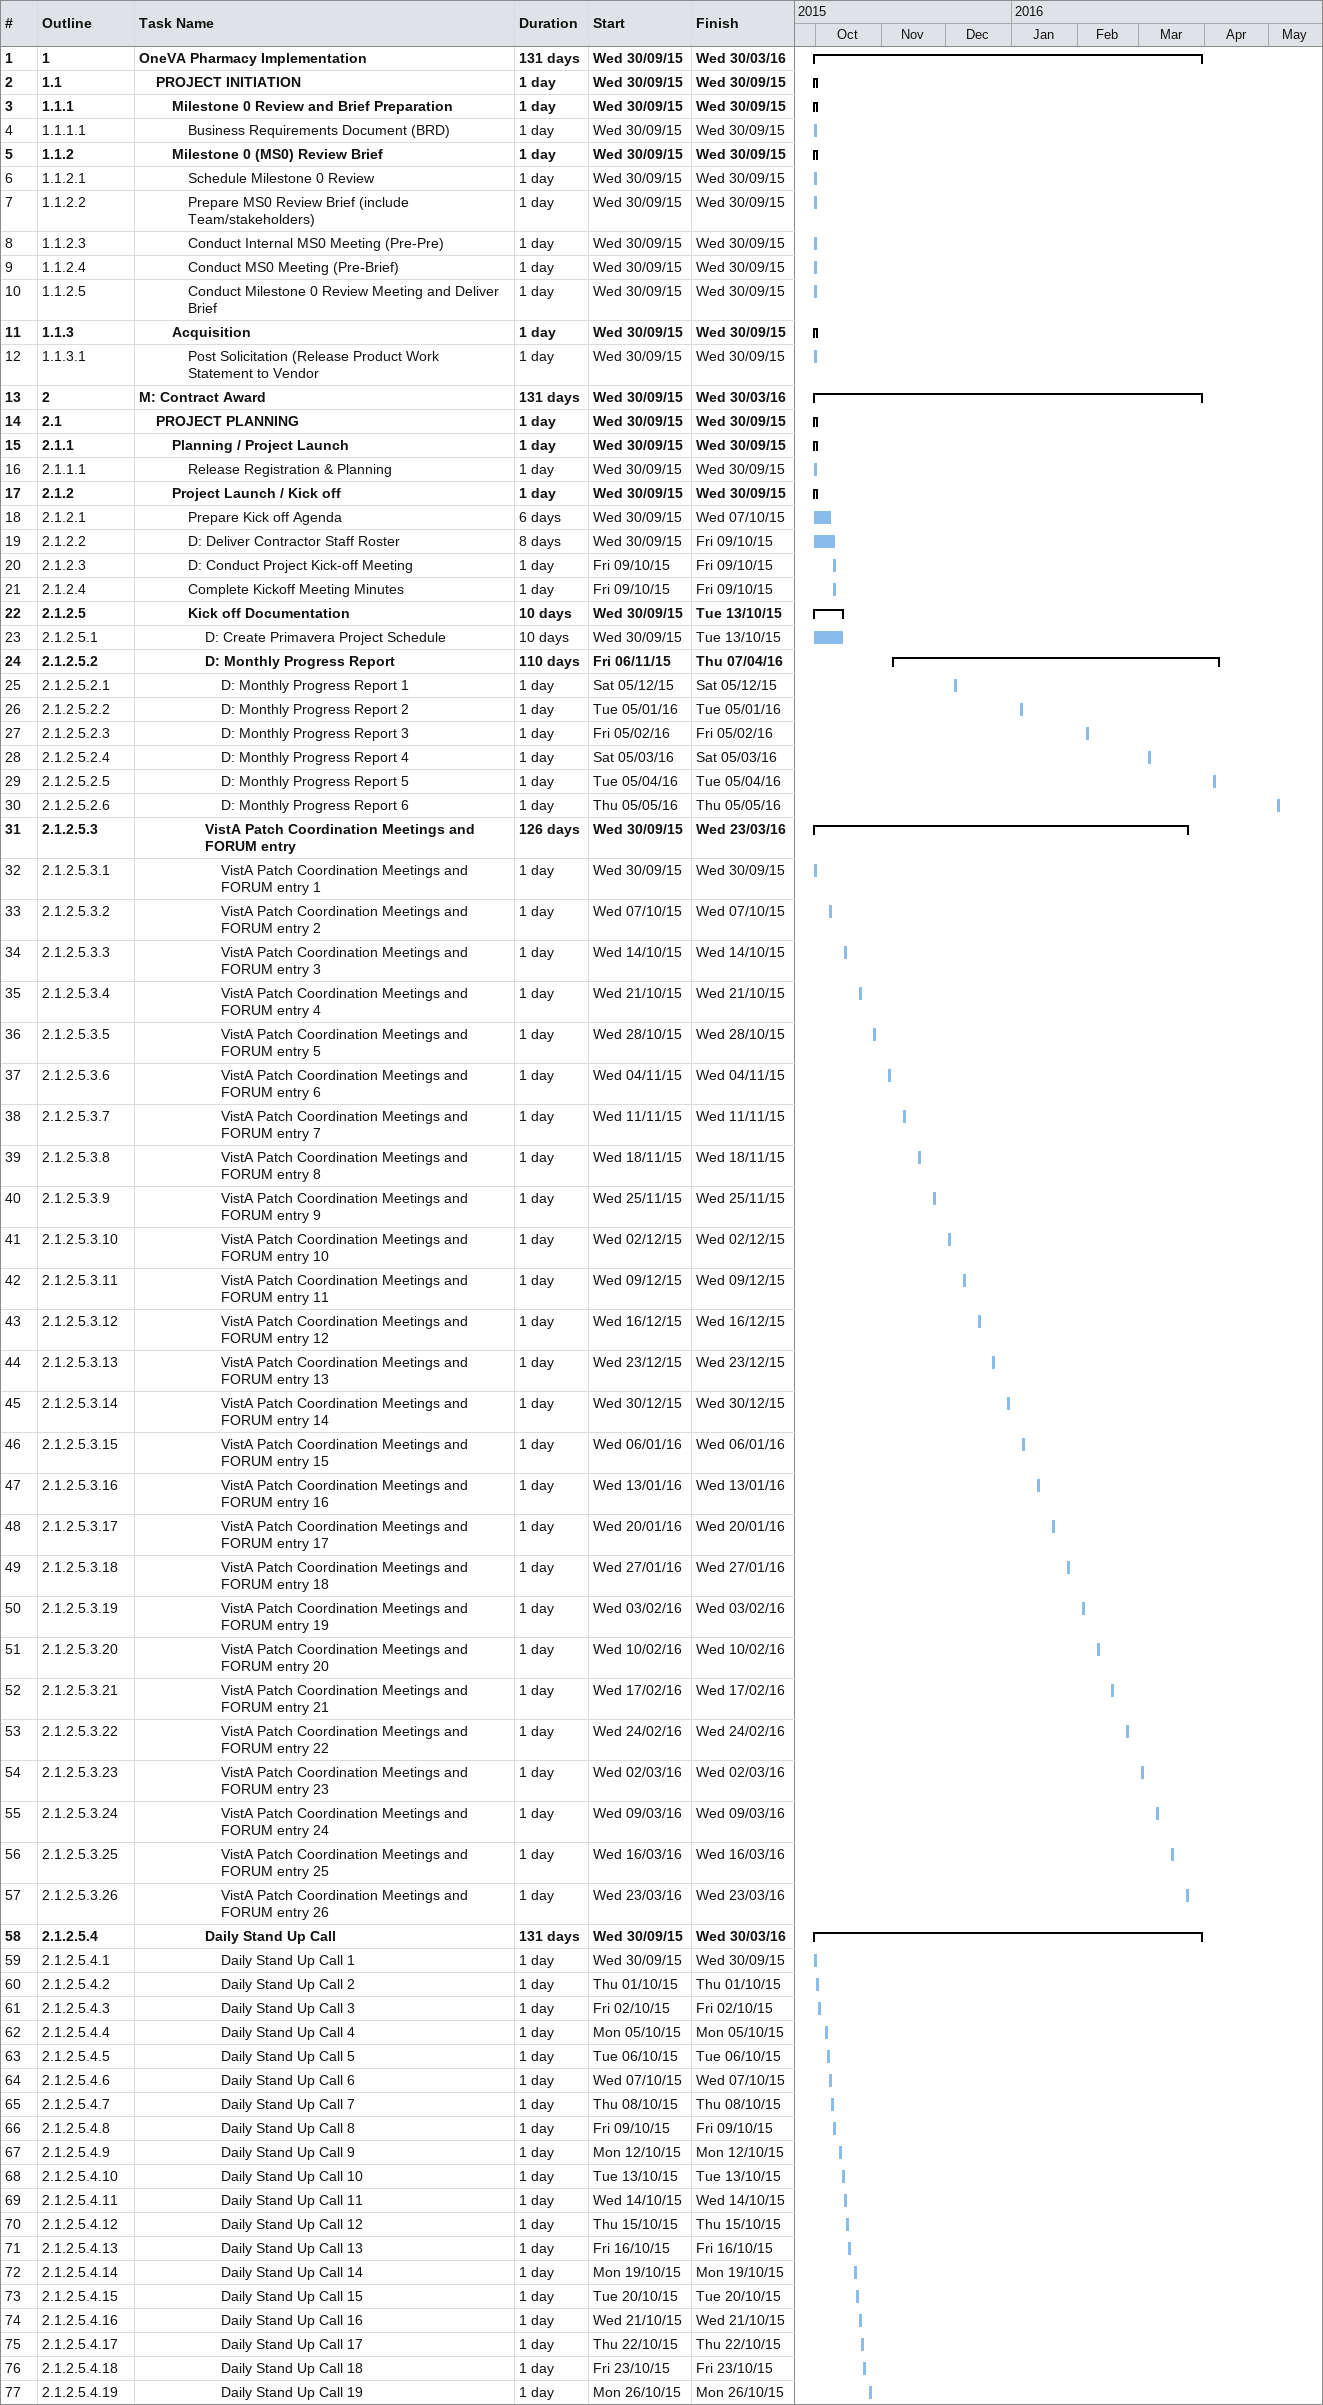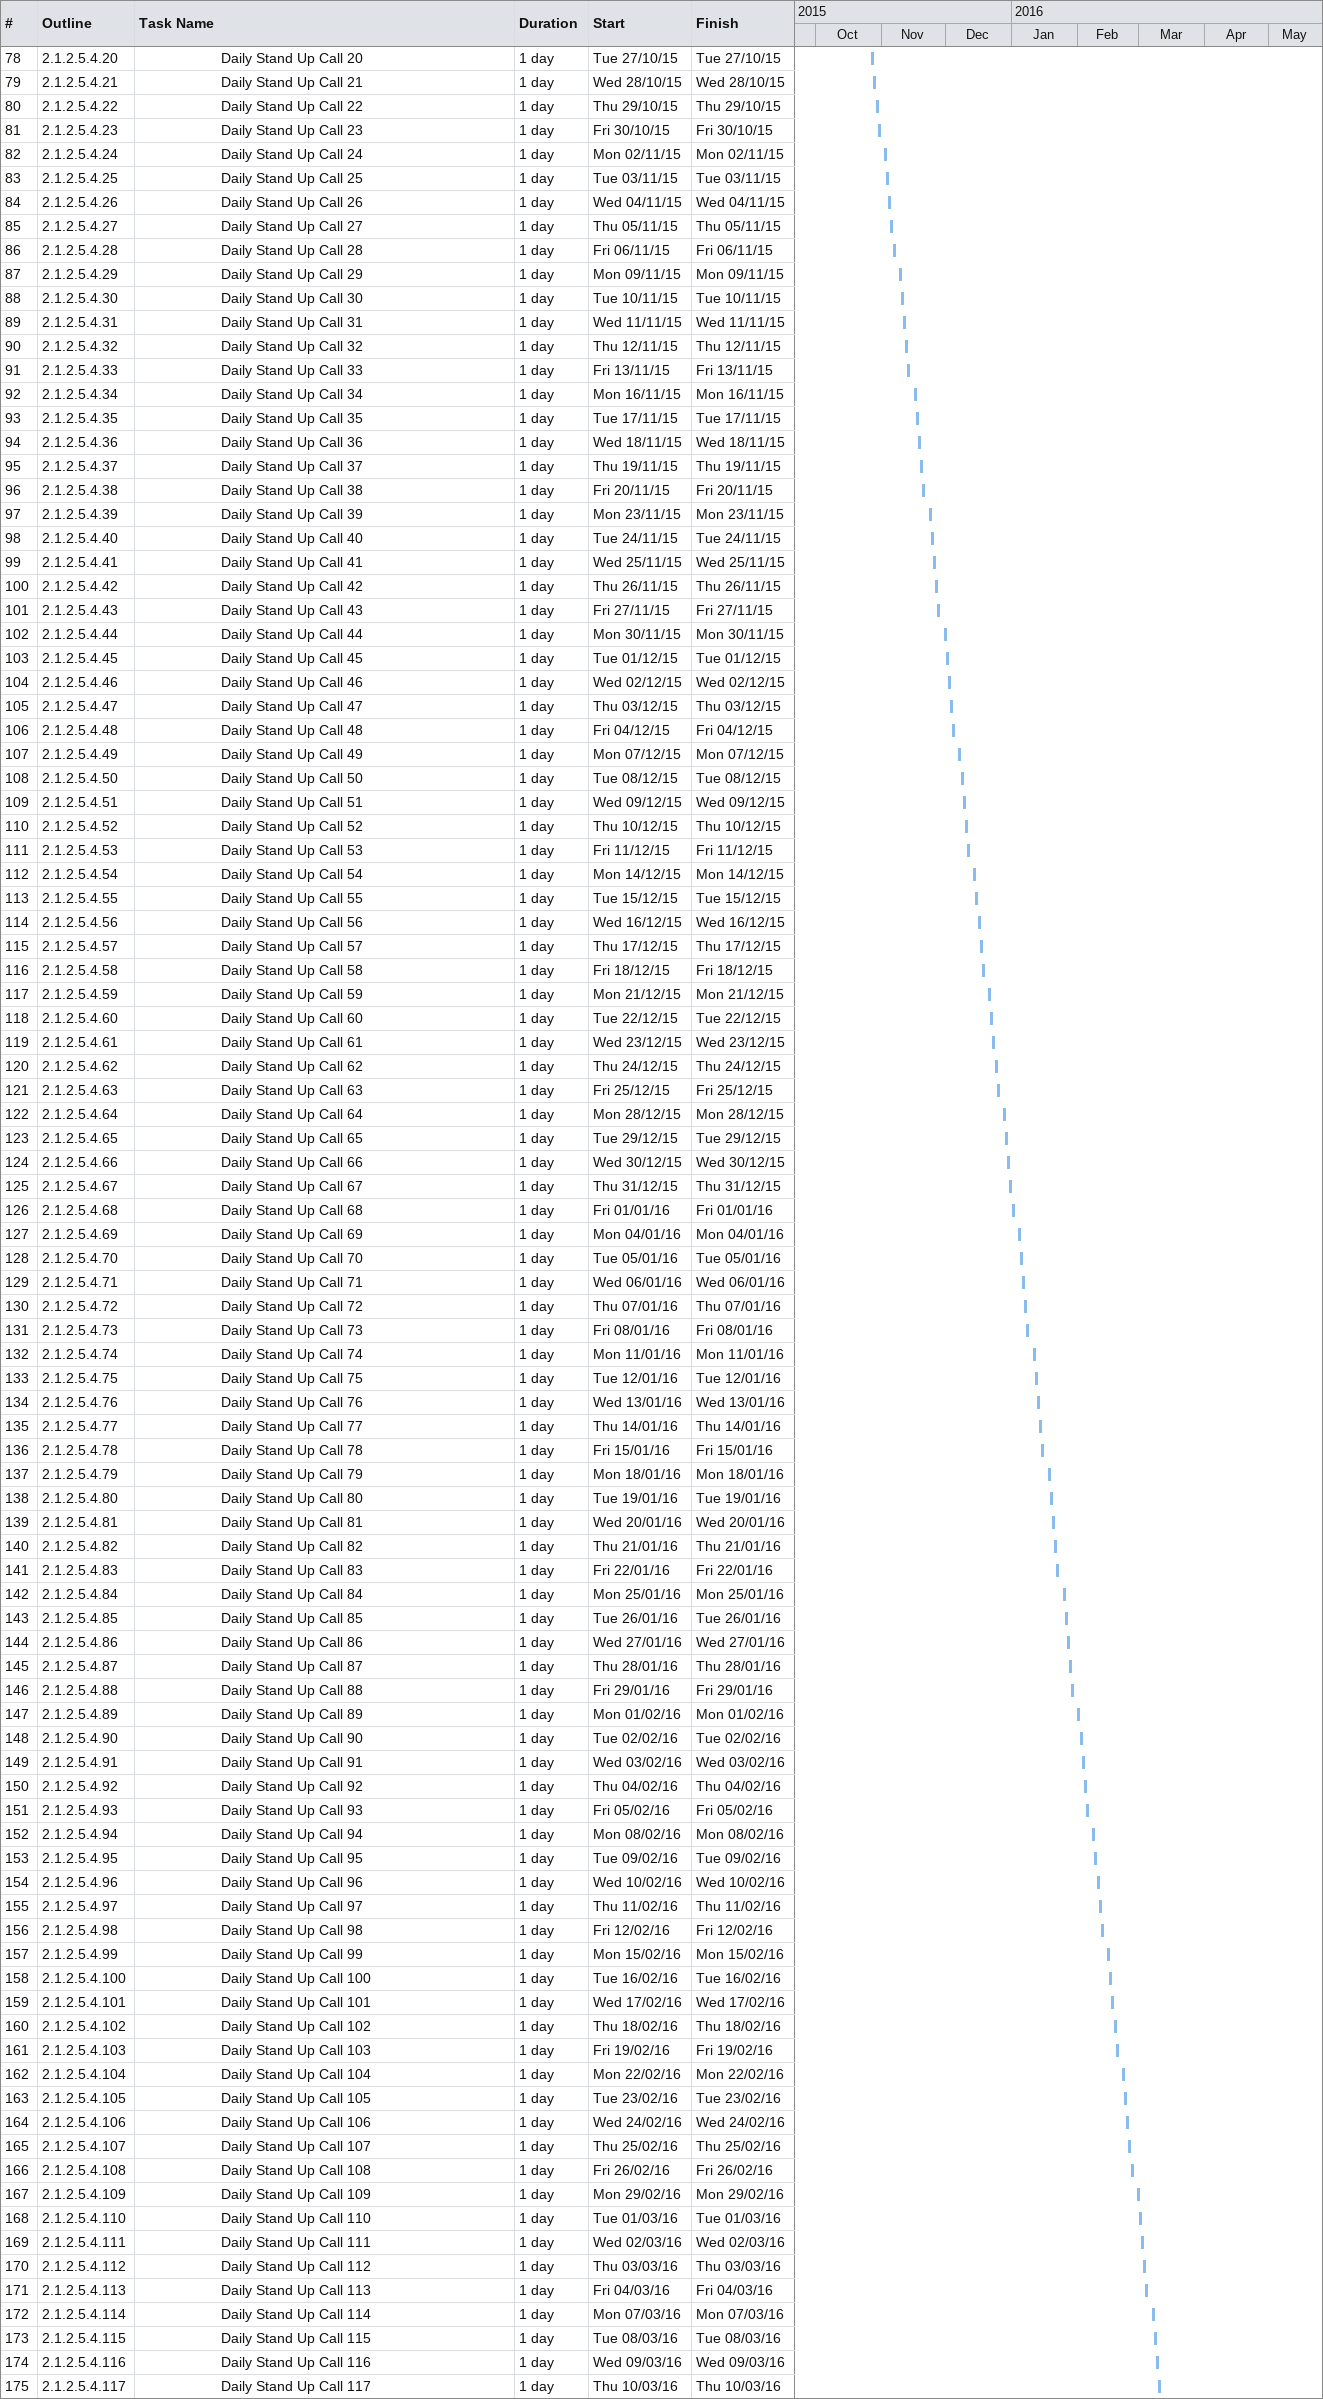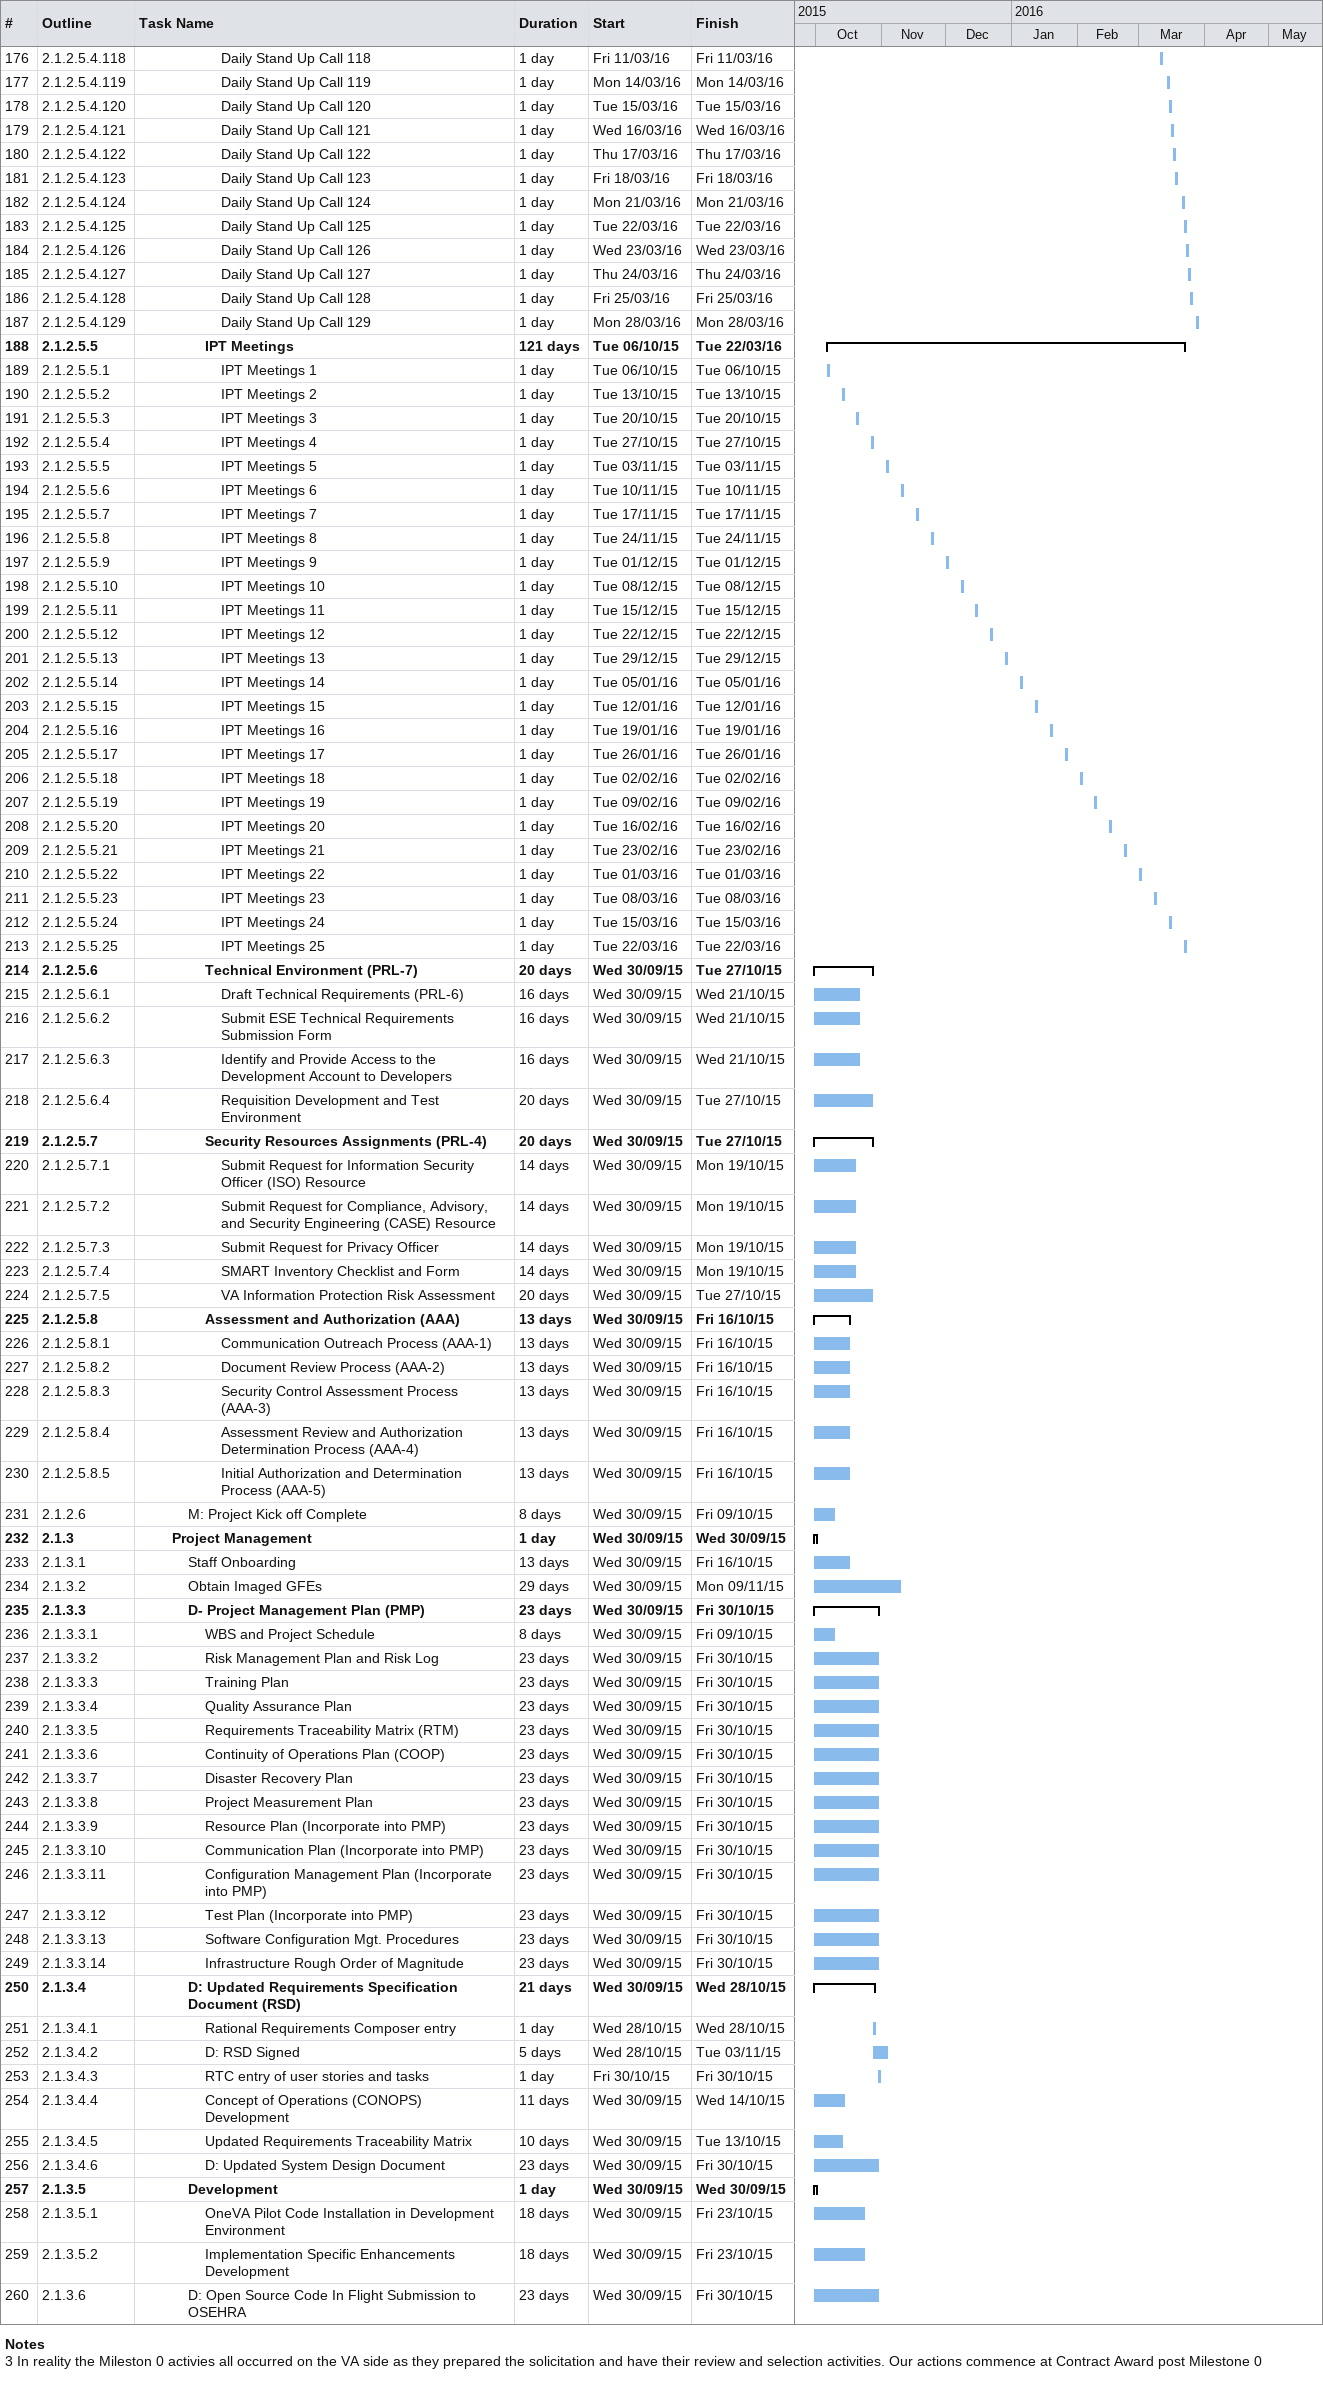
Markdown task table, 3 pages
| ID | WBS | Task | Duration | Start | Finish |
|---|---|---|---|---|---|
| 1 | 1 | **OneVA Pharmacy Implementation** | 131d | 2015-09-30 | 2016-03-30 |
| 2 | 1.1 | **PROJECT INITIATION** | 1d | 2015-09-30 | 2015-09-30 |
| 3 | 1.1.1 | **Milestone 0 Review and Brief Preparation** | 1d | 2015-09-30 | 2015-09-30 |
| 4 | 1.1.1.1 | Business Requirements Document (BRD) | 1d | 2015-09-30 | 2015-09-30 |
| 5 | 1.1.2 | **Milestone 0 (MS0) Review Brief** | 1d | 2015-09-30 | 2015-09-30 |
| 6 | 1.1.2.1 | Schedule Milestone 0 Review | 1d | 2015-09-30 | 2015-09-30 |
| 7 | 1.1.2.2 | Prepare MS0 Review Brief (include Team/stakeholders) | 1d | 2015-09-30 | 2015-09-30 |
| 8 | 1.1.2.3 | Conduct Internal MS0 Meeting (Pre-Pre) | 1d | 2015-09-30 | 2015-09-30 |
| 9 | 1.1.2.4 | Conduct MS0 Meeting (Pre-Brief) | 1d | 2015-09-30 | 2015-09-30 |
| 10 | 1.1.2.5 | Conduct Milestone 0 Review Meeting and Deliver Brief | 1d | 2015-09-30 | 2015-09-30 |
| 11 | 1.1.3 | **Acquisition** | 1d | 2015-09-30 | 2015-09-30 |
| 12 | 1.1.3.1 | Post Solicitation (Release Product Work Statement to Vendor | 1d | 2015-09-30 | 2015-09-30 |
| 13 | 2 | **M: Contract Award** | 131d | 2015-09-30 | 2016-03-30 |
| 14 | 2.1 | **PROJECT PLANNING** | 1d | 2015-09-30 | 2015-09-30 |
| 15 | 2.1.1 | **Planning / Project Launch** | 1d | 2015-09-30 | 2015-09-30 |
| 16 | 2.1.1.1 | Release Registration & Planning | 1d | 2015-09-30 | 2015-09-30 |
| 17 | 2.1.2 | **Project Launch / Kick off** | 1d | 2015-09-30 | 2015-09-30 |
| 18 | 2.1.2.1 | Prepare Kick off Agenda | 6d | 2015-09-30 | 2015-10-07 |
| 19 | 2.1.2.2 | D: Deliver Contractor Staff Roster | 8d | 2015-09-30 | 2015-10-09 |
| 20 | 2.1.2.3 | D: Conduct Project Kick-off Meeting | 1d | 2015-10-09 | 2015-10-09 |
| 21 | 2.1.2.4 | Complete Kickoff Meeting Minutes | 1d | 2015-10-09 | 2015-10-09 |
| 22 | 2.1.2.5 | **Kick off Documentation** | 10d | 2015-09-30 | 2015-10-13 |
| 23 | 2.1.2.5.1 | D: Create Primavera Project Schedule | 10d | 2015-09-30 | 2015-10-13 |
| 24 | 2.1.2.5.2 | **D: Monthly Progress Report** | 110d | 2015-11-06 | 2016-04-07 |
| 25 | 2.1.2.5.2.1 | D: Monthly Progress Report 1 | 1d | 2015-12-05 | 2015-12-05 |
| 26 | 2.1.2.5.2.2 | D: Monthly Progress Report 2 | 1d | 2016-01-05 | 2016-01-05 |
| 27 | 2.1.2.5.2.3 | D: Monthly Progress Report 3 | 1d | 2016-02-05 | 2016-02-05 |
| 28 | 2.1.2.5.2.4 | D: Monthly Progress Report 4 | 1d | 2016-03-05 | 2016-03-05 |
| 29 | 2.1.2.5.2.5 | D: Monthly Progress Report 5 | 1d | 2016-04-05 | 2016-04-05 |
| 30 | 2.1.2.5.2.6 | D: Monthly Progress Report 6 | 1d | 2016-05-05 | 2016-05-05 |
| 31 | 2.1.2.5.3 | **VistA Patch Coordination Meetings and FORUM entry** | 126d | 2015-09-30 | 2016-03-23 |
| 32 | 2.1.2.5.3.1 | VistA Patch Coordination Meetings and FORUM entry 1 | 1d | 2015-09-30 | 2015-09-30 |
| 33 | 2.1.2.5.3.2 | VistA Patch Coordination Meetings and FORUM entry 2 | 1d | 2015-10-07 | 2015-10-07 |
| 34 | 2.1.2.5.3.3 | VistA Patch Coordination Meetings and FORUM entry 3 | 1d | 2015-10-14 | 2015-10-14 |
| 35 | 2.1.2.5.3.4 | VistA Patch Coordination Meetings and FORUM entry 4 | 1d | 2015-10-21 | 2015-10-21 |
| 36 | 2.1.2.5.3.5 | VistA Patch Coordination Meetings and FORUM entry 5 | 1d | 2015-10-28 | 2015-10-28 |
| 37 | 2.1.2.5.3.6 | VistA Patch Coordination Meetings and FORUM entry 6 | 1d | 2015-11-04 | 2015-11-04 |
| 38 | 2.1.2.5.3.7 | VistA Patch Coordination Meetings and FORUM entry 7 | 1d | 2015-11-11 | 2015-11-11 |
| 39 | 2.1.2.5.3.8 | VistA Patch Coordination Meetings and FORUM entry 8 | 1d | 2015-11-18 | 2015-11-18 |
| 40 | 2.1.2.5.3.9 | VistA Patch Coordination Meetings and FORUM entry 9 | 1d | 2015-11-25 | 2015-11-25 |
| 41 | 2.1.2.5.3.10 | VistA Patch Coordination Meetings and FORUM entry 10 | 1d | 2015-12-02 | 2015-12-02 |
| 42 | 2.1.2.5.3.11 | VistA Patch Coordination Meetings and FORUM entry 11 | 1d | 2015-12-09 | 2015-12-09 |
| 43 | 2.1.2.5.3.12 | VistA Patch Coordination Meetings and FORUM entry 12 | 1d | 2015-12-16 | 2015-12-16 |
| 44 | 2.1.2.5.3.13 | VistA Patch Coordination Meetings and FORUM entry 13 | 1d | 2015-12-23 | 2015-12-23 |
| 45 | 2.1.2.5.3.14 | VistA Patch Coordination Meetings and FORUM entry 14 | 1d | 2015-12-30 | 2015-12-30 |
| 46 | 2.1.2.5.3.15 | VistA Patch Coordination Meetings and FORUM entry 15 | 1d | 2016-01-06 | 2016-01-06 |
| 47 | 2.1.2.5.3.16 | VistA Patch Coordination Meetings and FORUM entry 16 | 1d | 2016-01-13 | 2016-01-13 |
| 48 | 2.1.2.5.3.17 | VistA Patch Coordination Meetings and FORUM entry 17 | 1d | 2016-01-20 | 2016-01-20 |
| 49 | 2.1.2.5.3.18 | VistA Patch Coordination Meetings and FORUM entry 18 | 1d | 2016-01-27 | 2016-01-27 |
| 50 | 2.1.2.5.3.19 | VistA Patch Coordination Meetings and FORUM entry 19 | 1d | 2016-02-03 | 2016-02-03 |
| 51 | 2.1.2.5.3.20 | VistA Patch Coordination Meetings and FORUM entry 20 | 1d | 2016-02-10 | 2016-02-10 |
| 52 | 2.1.2.5.3.21 | VistA Patch Coordination Meetings and FORUM entry 21 | 1d | 2016-02-17 | 2016-02-17 |
| 53 | 2.1.2.5.3.22 | VistA Patch Coordination Meetings and FORUM entry 22 | 1d | 2016-02-24 | 2016-02-24 |
| 54 | 2.1.2.5.3.23 | VistA Patch Coordination Meetings and FORUM entry 23 | 1d | 2016-03-02 | 2016-03-02 |
| 55 | 2.1.2.5.3.24 | VistA Patch Coordination Meetings and FORUM entry 24 | 1d | 2016-03-09 | 2016-03-09 |
| 56 | 2.1.2.5.3.25 | VistA Patch Coordination Meetings and FORUM entry 25 | 1d | 2016-03-16 | 2016-03-16 |
| 57 | 2.1.2.5.3.26 | VistA Patch Coordination Meetings and FORUM entry 26 | 1d | 2016-03-23 | 2016-03-23 |
| 58 | 2.1.2.5.4 | **Daily Stand Up Call** | 131d | 2015-09-30 | 2016-03-30 |
| 59 | 2.1.2.5.4.1 | Daily Stand Up Call 1 | 1d | 2015-09-30 | 2015-09-30 |
| 60 | 2.1.2.5.4.2 | Daily Stand Up Call 2 | 1d | 2015-10-01 | 2015-10-01 |
| 61 | 2.1.2.5.4.3 | Daily Stand Up Call 3 | 1d | 2015-10-02 | 2015-10-02 |
| 62 | 2.1.2.5.4.4 | Daily Stand Up Call 4 | 1d | 2015-10-05 | 2015-10-05 |
| 63 | 2.1.2.5.4.5 | Daily Stand Up Call 5 | 1d | 2015-10-06 | 2015-10-06 |
| 64 | 2.1.2.5.4.6 | Daily Stand Up Call 6 | 1d | 2015-10-07 | 2015-10-07 |
| 65 | 2.1.2.5.4.7 | Daily Stand Up Call 7 | 1d | 2015-10-08 | 2015-10-08 |
| 66 | 2.1.2.5.4.8 | Daily Stand Up Call 8 | 1d | 2015-10-09 | 2015-10-09 |
| 67 | 2.1.2.5.4.9 | Daily Stand Up Call 9 | 1d | 2015-10-12 | 2015-10-12 |
| 68 | 2.1.2.5.4.10 | Daily Stand Up Call 10 | 1d | 2015-10-13 | 2015-10-13 |
| 69 | 2.1.2.5.4.11 | Daily Stand Up Call 11 | 1d | 2015-10-14 | 2015-10-14 |
| 70 | 2.1.2.5.4.12 | Daily Stand Up Call 12 | 1d | 2015-10-15 | 2015-10-15 |
| 71 | 2.1.2.5.4.13 | Daily Stand Up Call 13 | 1d | 2015-10-16 | 2015-10-16 |
| 72 | 2.1.2.5.4.14 | Daily Stand Up Call 14 | 1d | 2015-10-19 | 2015-10-19 |
| 73 | 2.1.2.5.4.15 | Daily Stand Up Call 15 | 1d | 2015-10-20 | 2015-10-20 |
| 74 | 2.1.2.5.4.16 | Daily Stand Up Call 16 | 1d | 2015-10-21 | 2015-10-21 |
| 75 | 2.1.2.5.4.17 | Daily Stand Up Call 17 | 1d | 2015-10-22 | 2015-10-22 |
| 76 | 2.1.2.5.4.18 | Daily Stand Up Call 18 | 1d | 2015-10-23 | 2015-10-23 |
| 77 | 2.1.2.5.4.19 | Daily Stand Up Call 19 | 1d | 2015-10-26 | 2015-10-26 |
| 78 | 2.1.2.5.4.20 | Daily Stand Up Call 20 | 1d | 2015-10-27 | 2015-10-27 |
| 79 | 2.1.2.5.4.21 | Daily Stand Up Call 21 | 1d | 2015-10-28 | 2015-10-28 |
| 80 | 2.1.2.5.4.22 | Daily Stand Up Call 22 | 1d | 2015-10-29 | 2015-10-29 |
| 81 | 2.1.2.5.4.23 | Daily Stand Up Call 23 | 1d | 2015-10-30 | 2015-10-30 |
| 82 | 2.1.2.5.4.24 | Daily Stand Up Call 24 | 1d | 2015-11-02 | 2015-11-02 |
| 83 | 2.1.2.5.4.25 | Daily Stand Up Call 25 | 1d | 2015-11-03 | 2015-11-03 |
| 84 | 2.1.2.5.4.26 | Daily Stand Up Call 26 | 1d | 2015-11-04 | 2015-11-04 |
| 85 | 2.1.2.5.4.27 | Daily Stand Up Call 27 | 1d | 2015-11-05 | 2015-11-05 |
| 86 | 2.1.2.5.4.28 | Daily Stand Up Call 28 | 1d | 2015-11-06 | 2015-11-06 |
| 87 | 2.1.2.5.4.29 | Daily Stand Up Call 29 | 1d | 2015-11-09 | 2015-11-09 |
| 88 | 2.1.2.5.4.30 | Daily Stand Up Call 30 | 1d | 2015-11-10 | 2015-11-10 |
| 89 | 2.1.2.5.4.31 | Daily Stand Up Call 31 | 1d | 2015-11-11 | 2015-11-11 |
| 90 | 2.1.2.5.4.32 | Daily Stand Up Call 32 | 1d | 2015-11-12 | 2015-11-12 |
| 91 | 2.1.2.5.4.33 | Daily Stand Up Call 33 | 1d | 2015-11-13 | 2015-11-13 |
| 92 | 2.1.2.5.4.34 | Daily Stand Up Call 34 | 1d | 2015-11-16 | 2015-11-16 |
| 93 | 2.1.2.5.4.35 | Daily Stand Up Call 35 | 1d | 2015-11-17 | 2015-11-17 |
| 94 | 2.1.2.5.4.36 | Daily Stand Up Call 36 | 1d | 2015-11-18 | 2015-11-18 |
| 95 | 2.1.2.5.4.37 | Daily Stand Up Call 37 | 1d | 2015-11-19 | 2015-11-19 |
| 96 | 2.1.2.5.4.38 | Daily Stand Up Call 38 | 1d | 2015-11-20 | 2015-11-20 |
| 97 | 2.1.2.5.4.39 | Daily Stand Up Call 39 | 1d | 2015-11-23 | 2015-11-23 |
| 98 | 2.1.2.5.4.40 | Daily Stand Up Call 40 | 1d | 2015-11-24 | 2015-11-24 |
| 99 | 2.1.2.5.4.41 | Daily Stand Up Call 41 | 1d | 2015-11-25 | 2015-11-25 |
| 100 | 2.1.2.5.4.42 | Daily Stand Up Call 42 | 1d | 2015-11-26 | 2015-11-26 |
| 101 | 2.1.2.5.4.43 | Daily Stand Up Call 43 | 1d | 2015-11-27 | 2015-11-27 |
| 102 | 2.1.2.5.4.44 | Daily Stand Up Call 44 | 1d | 2015-11-30 | 2015-11-30 |
| 103 | 2.1.2.5.4.45 | Daily Stand Up Call 45 | 1d | 2015-12-01 | 2015-12-01 |
| 104 | 2.1.2.5.4.46 | Daily Stand Up Call 46 | 1d | 2015-12-02 | 2015-12-02 |
| 105 | 2.1.2.5.4.47 | Daily Stand Up Call 47 | 1d | 2015-12-03 | 2015-12-03 |
| 106 | 2.1.2.5.4.48 | Daily Stand Up Call 48 | 1d | 2015-12-04 | 2015-12-04 |
| 107 | 2.1.2.5.4.49 | Daily Stand Up Call 49 | 1d | 2015-12-07 | 2015-12-07 |
| 108 | 2.1.2.5.4.50 | Daily Stand Up Call 50 | 1d | 2015-12-08 | 2015-12-08 |
| 109 | 2.1.2.5.4.51 | Daily Stand Up Call 51 | 1d | 2015-12-09 | 2015-12-09 |
| 110 | 2.1.2.5.4.52 | Daily Stand Up Call 52 | 1d | 2015-12-10 | 2015-12-10 |
| 111 | 2.1.2.5.4.53 | Daily Stand Up Call 53 | 1d | 2015-12-11 | 2015-12-11 |
| 112 | 2.1.2.5.4.54 | Daily Stand Up Call 54 | 1d | 2015-12-14 | 2015-12-14 |
| 113 | 2.1.2.5.4.55 | Daily Stand Up Call 55 | 1d | 2015-12-15 | 2015-12-15 |
| 114 | 2.1.2.5.4.56 | Daily Stand Up Call 56 | 1d | 2015-12-16 | 2015-12-16 |
| 115 | 2.1.2.5.4.57 | Daily Stand Up Call 57 | 1d | 2015-12-17 | 2015-12-17 |
| 116 | 2.1.2.5.4.58 | Daily Stand Up Call 58 | 1d | 2015-12-18 | 2015-12-18 |
| 117 | 2.1.2.5.4.59 | Daily Stand Up Call 59 | 1d | 2015-12-21 | 2015-12-21 |
| 118 | 2.1.2.5.4.60 | Daily Stand Up Call 60 | 1d | 2015-12-22 | 2015-12-22 |
| 119 | 2.1.2.5.4.61 | Daily Stand Up Call 61 | 1d | 2015-12-23 | 2015-12-23 |
| 120 | 2.1.2.5.4.62 | Daily Stand Up Call 62 | 1d | 2015-12-24 | 2015-12-24 |
| 121 | 2.1.2.5.4.63 | Daily Stand Up Call 63 | 1d | 2015-12-25 | 2015-12-25 |
| 122 | 2.1.2.5.4.64 | Daily Stand Up Call 64 | 1d | 2015-12-28 | 2015-12-28 |
| 123 | 2.1.2.5.4.65 | Daily Stand Up Call 65 | 1d | 2015-12-29 | 2015-12-29 |
| 124 | 2.1.2.5.4.66 | Daily Stand Up Call 66 | 1d | 2015-12-30 | 2015-12-30 |
| 125 | 2.1.2.5.4.67 | Daily Stand Up Call 67 | 1d | 2015-12-31 | 2015-12-31 |
| 126 | 2.1.2.5.4.68 | Daily Stand Up Call 68 | 1d | 2016-01-01 | 2016-01-01 |
| 127 | 2.1.2.5.4.69 | Daily Stand Up Call 69 | 1d | 2016-01-04 | 2016-01-04 |
| 128 | 2.1.2.5.4.70 | Daily Stand Up Call 70 | 1d | 2016-01-05 | 2016-01-05 |
| 129 | 2.1.2.5.4.71 | Daily Stand Up Call 71 | 1d | 2016-01-06 | 2016-01-06 |
| 130 | 2.1.2.5.4.72 | Daily Stand Up Call 72 | 1d | 2016-01-07 | 2016-01-07 |
| 131 | 2.1.2.5.4.73 | Daily Stand Up Call 73 | 1d | 2016-01-08 | 2016-01-08 |
| 132 | 2.1.2.5.4.74 | Daily Stand Up Call 74 | 1d | 2016-01-11 | 2016-01-11 |
| 133 | 2.1.2.5.4.75 | Daily Stand Up Call 75 | 1d | 2016-01-12 | 2016-01-12 |
| 134 | 2.1.2.5.4.76 | Daily Stand Up Call 76 | 1d | 2016-01-13 | 2016-01-13 |
| 135 | 2.1.2.5.4.77 | Daily Stand Up Call 77 | 1d | 2016-01-14 | 2016-01-14 |
| 136 | 2.1.2.5.4.78 | Daily Stand Up Call 78 | 1d | 2016-01-15 | 2016-01-15 |
| 137 | 2.1.2.5.4.79 | Daily Stand Up Call 79 | 1d | 2016-01-18 | 2016-01-18 |
| 138 | 2.1.2.5.4.80 | Daily Stand Up Call 80 | 1d | 2016-01-19 | 2016-01-19 |
| 139 | 2.1.2.5.4.81 | Daily Stand Up Call 81 | 1d | 2016-01-20 | 2016-01-20 |
| 140 | 2.1.2.5.4.82 | Daily Stand Up Call 82 | 1d | 2016-01-21 | 2016-01-21 |
| 141 | 2.1.2.5.4.83 | Daily Stand Up Call 83 | 1d | 2016-01-22 | 2016-01-22 |
| 142 | 2.1.2.5.4.84 | Daily Stand Up Call 84 | 1d | 2016-01-25 | 2016-01-25 |
| 143 | 2.1.2.5.4.85 | Daily Stand Up Call 85 | 1d | 2016-01-26 | 2016-01-26 |
| 144 | 2.1.2.5.4.86 | Daily Stand Up Call 86 | 1d | 2016-01-27 | 2016-01-27 |
| 145 | 2.1.2.5.4.87 | Daily Stand Up Call 87 | 1d | 2016-01-28 | 2016-01-28 |
| 146 | 2.1.2.5.4.88 | Daily Stand Up Call 88 | 1d | 2016-01-29 | 2016-01-29 |
| 147 | 2.1.2.5.4.89 | Daily Stand Up Call 89 | 1d | 2016-02-01 | 2016-02-01 |
| 148 | 2.1.2.5.4.90 | Daily Stand Up Call 90 | 1d | 2016-02-02 | 2016-02-02 |
| 149 | 2.1.2.5.4.91 | Daily Stand Up Call 91 | 1d | 2016-02-03 | 2016-02-03 |
| 150 | 2.1.2.5.4.92 | Daily Stand Up Call 92 | 1d | 2016-02-04 | 2016-02-04 |
| 151 | 2.1.2.5.4.93 | Daily Stand Up Call 93 | 1d | 2016-02-05 | 2016-02-05 |
| 152 | 2.1.2.5.4.94 | Daily Stand Up Call 94 | 1d | 2016-02-08 | 2016-02-08 |
| 153 | 2.1.2.5.4.95 | Daily Stand Up Call 95 | 1d | 2016-02-09 | 2016-02-09 |
| 154 | 2.1.2.5.4.96 | Daily Stand Up Call 96 | 1d | 2016-02-10 | 2016-02-10 |
| 155 | 2.1.2.5.4.97 | Daily Stand Up Call 97 | 1d | 2016-02-11 | 2016-02-11 |
| 156 | 2.1.2.5.4.98 | Daily Stand Up Call 98 | 1d | 2016-02-12 | 2016-02-12 |
| 157 | 2.1.2.5.4.99 | Daily Stand Up Call 99 | 1d | 2016-02-15 | 2016-02-15 |
| 158 | 2.1.2.5.4.100 | Daily Stand Up Call 100 | 1d | 2016-02-16 | 2016-02-16 |
| 159 | 2.1.2.5.4.101 | Daily Stand Up Call 101 | 1d | 2016-02-17 | 2016-02-17 |
| 160 | 2.1.2.5.4.102 | Daily Stand Up Call 102 | 1d | 2016-02-18 | 2016-02-18 |
| 161 | 2.1.2.5.4.103 | Daily Stand Up Call 103 | 1d | 2016-02-19 | 2016-02-19 |
| 162 | 2.1.2.5.4.104 | Daily Stand Up Call 104 | 1d | 2016-02-22 | 2016-02-22 |
| 163 | 2.1.2.5.4.105 | Daily Stand Up Call 105 | 1d | 2016-02-23 | 2016-02-23 |
| 164 | 2.1.2.5.4.106 | Daily Stand Up Call 106 | 1d | 2016-02-24 | 2016-02-24 |
| 165 | 2.1.2.5.4.107 | Daily Stand Up Call 107 | 1d | 2016-02-25 | 2016-02-25 |
| 166 | 2.1.2.5.4.108 | Daily Stand Up Call 108 | 1d | 2016-02-26 | 2016-02-26 |
| 167 | 2.1.2.5.4.109 | Daily Stand Up Call 109 | 1d | 2016-02-29 | 2016-02-29 |
| 168 | 2.1.2.5.4.110 | Daily Stand Up Call 110 | 1d | 2016-03-01 | 2016-03-01 |
| 169 | 2.1.2.5.4.111 | Daily Stand Up Call 111 | 1d | 2016-03-02 | 2016-03-02 |
| 170 | 2.1.2.5.4.112 | Daily Stand Up Call 112 | 1d | 2016-03-03 | 2016-03-03 |
| 171 | 2.1.2.5.4.113 | Daily Stand Up Call 113 | 1d | 2016-03-04 | 2016-03-04 |
| 172 | 2.1.2.5.4.114 | Daily Stand Up Call 114 | 1d | 2016-03-07 | 2016-03-07 |
| 173 | 2.1.2.5.4.115 | Daily Stand Up Call 115 | 1d | 2016-03-08 | 2016-03-08 |
| 174 | 2.1.2.5.4.116 | Daily Stand Up Call 116 | 1d | 2016-03-09 | 2016-03-09 |
| 175 | 2.1.2.5.4.117 | Daily Stand Up Call 117 | 1d | 2016-03-10 | 2016-03-10 |
| 176 | 2.1.2.5.4.118 | Daily Stand Up Call 118 | 1d | 2016-03-11 | 2016-03-11 |
| 177 | 2.1.2.5.4.119 | Daily Stand Up Call 119 | 1d | 2016-03-14 | 2016-03-14 |
| 178 | 2.1.2.5.4.120 | Daily Stand Up Call 120 | 1d | 2016-03-15 | 2016-03-15 |
| 179 | 2.1.2.5.4.121 | Daily Stand Up Call 121 | 1d | 2016-03-16 | 2016-03-16 |
| 180 | 2.1.2.5.4.122 | Daily Stand Up Call 122 | 1d | 2016-03-17 | 2016-03-17 |
| 181 | 2.1.2.5.4.123 | Daily Stand Up Call 123 | 1d | 2016-03-18 | 2016-03-18 |
| 182 | 2.1.2.5.4.124 | Daily Stand Up Call 124 | 1d | 2016-03-21 | 2016-03-21 |
| 183 | 2.1.2.5.4.125 | Daily Stand Up Call 125 | 1d | 2016-03-22 | 2016-03-22 |
| 184 | 2.1.2.5.4.126 | Daily Stand Up Call 126 | 1d | 2016-03-23 | 2016-03-23 |
| 185 | 2.1.2.5.4.127 | Daily Stand Up Call 127 | 1d | 2016-03-24 | 2016-03-24 |
| 186 | 2.1.2.5.4.128 | Daily Stand Up Call 128 | 1d | 2016-03-25 | 2016-03-25 |
| 187 | 2.1.2.5.4.129 | Daily Stand Up Call 129 | 1d | 2016-03-28 | 2016-03-28 |
| 188 | 2.1.2.5.5 | **IPT Meetings** | 121d | 2015-10-06 | 2016-03-22 |
| 189 | 2.1.2.5.5.1 | IPT Meetings 1 | 1d | 2015-10-06 | 2015-10-06 |
| 190 | 2.1.2.5.5.2 | IPT Meetings 2 | 1d | 2015-10-13 | 2015-10-13 |
| 191 | 2.1.2.5.5.3 | IPT Meetings 3 | 1d | 2015-10-20 | 2015-10-20 |
| 192 | 2.1.2.5.5.4 | IPT Meetings 4 | 1d | 2015-10-27 | 2015-10-27 |
| 193 | 2.1.2.5.5.5 | IPT Meetings 5 | 1d | 2015-11-03 | 2015-11-03 |
| 194 | 2.1.2.5.5.6 | IPT Meetings 6 | 1d | 2015-11-10 | 2015-11-10 |
| 195 | 2.1.2.5.5.7 | IPT Meetings 7 | 1d | 2015-11-17 | 2015-11-17 |
| 196 | 2.1.2.5.5.8 | IPT Meetings 8 | 1d | 2015-11-24 | 2015-11-24 |
| 197 | 2.1.2.5.5.9 | IPT Meetings 9 | 1d | 2015-12-01 | 2015-12-01 |
| 198 | 2.1.2.5.5.10 | IPT Meetings 10 | 1d | 2015-12-08 | 2015-12-08 |
| 199 | 2.1.2.5.5.11 | IPT Meetings 11 | 1d | 2015-12-15 | 2015-12-15 |
| 200 | 2.1.2.5.5.12 | IPT Meetings 12 | 1d | 2015-12-22 | 2015-12-22 |
| 201 | 2.1.2.5.5.13 | IPT Meetings 13 | 1d | 2015-12-29 | 2015-12-29 |
| 202 | 2.1.2.5.5.14 | IPT Meetings 14 | 1d | 2016-01-05 | 2016-01-05 |
| 203 | 2.1.2.5.5.15 | IPT Meetings 15 | 1d | 2016-01-12 | 2016-01-12 |
| 204 | 2.1.2.5.5.16 | IPT Meetings 16 | 1d | 2016-01-19 | 2016-01-19 |
| 205 | 2.1.2.5.5.17 | IPT Meetings 17 | 1d | 2016-01-26 | 2016-01-26 |
| 206 | 2.1.2.5.5.18 | IPT Meetings 18 | 1d | 2016-02-02 | 2016-02-02 |
| 207 | 2.1.2.5.5.19 | IPT Meetings 19 | 1d | 2016-02-09 | 2016-02-09 |
| 208 | 2.1.2.5.5.20 | IPT Meetings 20 | 1d | 2016-02-16 | 2016-02-16 |
| 209 | 2.1.2.5.5.21 | IPT Meetings 21 | 1d | 2016-02-23 | 2016-02-23 |
| 210 | 2.1.2.5.5.22 | IPT Meetings 22 | 1d | 2016-03-01 | 2016-03-01 |
| 211 | 2.1.2.5.5.23 | IPT Meetings 23 | 1d | 2016-03-08 | 2016-03-08 |
| 212 | 2.1.2.5.5.24 | IPT Meetings 24 | 1d | 2016-03-15 | 2016-03-15 |
| 213 | 2.1.2.5.5.25 | IPT Meetings 25 | 1d | 2016-03-22 | 2016-03-22 |
| 214 | 2.1.2.5.6 | **Technical Environment (PRL-7)** | 20d | 2015-09-30 | 2015-10-27 |
| 215 | 2.1.2.5.6.1 | Draft Technical Requirements (PRL-6) | 16d | 2015-09-30 | 2015-10-21 |
| 216 | 2.1.2.5.6.2 | Submit ESE Technical Requirements Submission Form | 16d | 2015-09-30 | 2015-10-21 |
| 217 | 2.1.2.5.6.3 | Identify and Provide Access to the Development Account to Developers | 16d | 2015-09-30 | 2015-10-21 |
| 218 | 2.1.2.5.6.4 | Requisition Development and Test Environment | 20d | 2015-09-30 | 2015-10-27 |
| 219 | 2.1.2.5.7 | **Security Resources Assignments (PRL-4)** | 20d | 2015-09-30 | 2015-10-27 |
| 220 | 2.1.2.5.7.1 | Submit Request for Information Security Officer (ISO) Resource | 14d | 2015-09-30 | 2015-10-19 |
| 221 | 2.1.2.5.7.2 | Submit Request for Compliance, Advisory, and Security Engineering (CASE) Resource | 14d | 2015-09-30 | 2015-10-19 |
| 222 | 2.1.2.5.7.3 | Submit Request for Privacy Officer | 14d | 2015-09-30 | 2015-10-19 |
| 223 | 2.1.2.5.7.4 | SMART Inventory Checklist and Form | 14d | 2015-09-30 | 2015-10-19 |
| 224 | 2.1.2.5.7.5 | VA Information Protection Risk Assessment | 20d | 2015-09-30 | 2015-10-27 |
| 225 | 2.1.2.5.8 | **Assessment and Authorization (AAA)** | 13d | 2015-09-30 | 2015-10-16 |
| 226 | 2.1.2.5.8.1 | Communication Outreach Process (AAA-1) | 13d | 2015-09-30 | 2015-10-16 |
| 227 | 2.1.2.5.8.2 | Document Review Process (AAA-2) | 13d | 2015-09-30 | 2015-10-16 |
| 228 | 2.1.2.5.8.3 | Security Control Assessment Process (AAA-3) | 13d | 2015-09-30 | 2015-10-16 |
| 229 | 2.1.2.5.8.4 | Assessment Review and Authorization Determination Process (AAA-4) | 13d | 2015-09-30 | 2015-10-16 |
| 230 | 2.1.2.5.8.5 | Initial Authorization and Determination Process (AAA-5) | 13d | 2015-09-30 | 2015-10-16 |
| 231 | 2.1.2.6 | M: Project Kick off Complete | 8d | 2015-09-30 | 2015-10-09 |
| 232 | 2.1.3 | **Project Management** | 1d | 2015-09-30 | 2015-09-30 |
| 233 | 2.1.3.1 | Staff Onboarding | 13d | 2015-09-30 | 2015-10-16 |
| 234 | 2.1.3.2 | Obtain Imaged GFEs | 29d | 2015-09-30 | 2015-11-09 |
| 235 | 2.1.3.3 | **D- Project Management Plan (PMP)** | 23d | 2015-09-30 | 2015-10-30 |
| 236 | 2.1.3.3.1 | WBS and Project Schedule | 8d | 2015-09-30 | 2015-10-09 |
| 237 | 2.1.3.3.2 | Risk Management Plan and Risk Log | 23d | 2015-09-30 | 2015-10-30 |
| 238 | 2.1.3.3.3 | Training Plan | 23d | 2015-09-30 | 2015-10-30 |
| 239 | 2.1.3.3.4 | Quality Assurance Plan | 23d | 2015-09-30 | 2015-10-30 |
| 240 | 2.1.3.3.5 | Requirements Traceability Matrix (RTM) | 23d | 2015-09-30 | 2015-10-30 |
| 241 | 2.1.3.3.6 | Continuity of Operations Plan (COOP) | 23d | 2015-09-30 | 2015-10-30 |
| 242 | 2.1.3.3.7 | Disaster Recovery Plan | 23d | 2015-09-30 | 2015-10-30 |
| 243 | 2.1.3.3.8 | Project Measurement Plan | 23d | 2015-09-30 | 2015-10-30 |
| 244 | 2.1.3.3.9 | Resource Plan (Incorporate into PMP) | 23d | 2015-09-30 | 2015-10-30 |
| 245 | 2.1.3.3.10 | Communication Plan (Incorporate into PMP) | 23d | 2015-09-30 | 2015-10-30 |
| 246 | 2.1.3.3.11 | Configuration Management Plan (Incorporate into PMP) | 23d | 2015-09-30 | 2015-10-30 |
| 247 | 2.1.3.3.12 | Test Plan (Incorporate into PMP) | 23d | 2015-09-30 | 2015-10-30 |
| 248 | 2.1.3.3.13 | Software Configuration Mgt. Procedures | 23d | 2015-09-30 | 2015-10-30 |
| 249 | 2.1.3.3.14 | Infrastructure Rough Order of Magnitude | 23d | 2015-09-30 | 2015-10-30 |
| 250 | 2.1.3.4 | **D: Updated Requirements Specification Document (RSD)** | 21d | 2015-09-30 | 2015-10-28 |
| 251 | 2.1.3.4.1 | Rational Requirements Composer entry | 1d | 2015-10-28 | 2015-10-28 |
| 252 | 2.1.3.4.2 | D: RSD Signed | 5d | 2015-10-28 | 2015-11-03 |
| 253 | 2.1.3.4.3 | RTC entry of user stories and tasks | 1d | 2015-10-30 | 2015-10-30 |
| 254 | 2.1.3.4.4 | Concept of Operations (CONOPS) Development | 11d | 2015-09-30 | 2015-10-14 |
| 255 | 2.1.3.4.5 | Updated Requirements Traceability Matrix | 10d | 2015-09-30 | 2015-10-13 |
| 256 | 2.1.3.4.6 | D: Updated System Design Document | 23d | 2015-09-30 | 2015-10-30 |
| 257 | 2.1.3.5 | **Development** | 1d | 2015-09-30 | 2015-09-30 |
| 258 | 2.1.3.5.1 | OneVA Pilot Code Installation in Development Environment | 18d | 2015-09-30 | 2015-10-23 |
| 259 | 2.1.3.5.2 | Implementation Specific Enhancements Development | 18d | 2015-09-30 | 2015-10-23 |
| 260 | 2.1.3.6 | D: Open Source Code In Flight Submission to OSEHRA | 23d | 2015-09-30 | 2015-10-30 |

Notes
- 3: In reality the Mileston 0 activies all occurred on the VA side as they prepared the solicitation and have their review and selection activities. Our actions commence at Contract Award post Milestone 0
